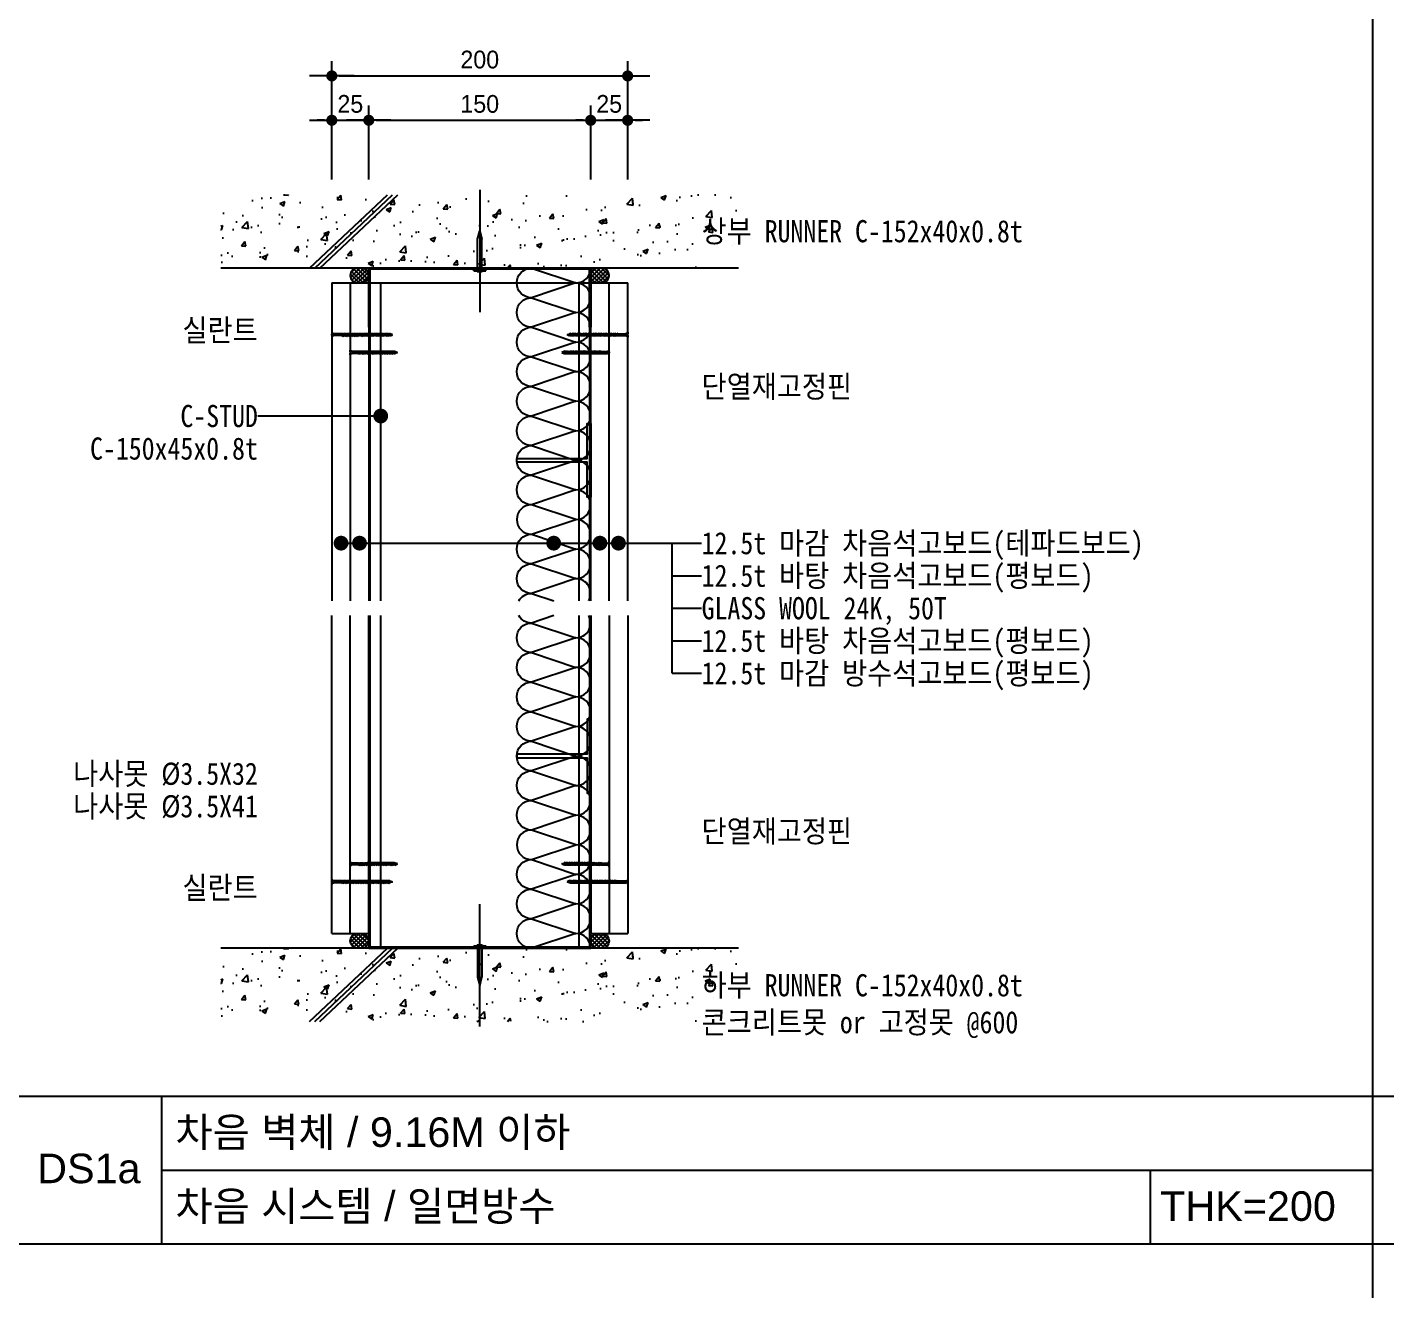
# Model space of a CAD drawing. Header units: millimetres. Extents: x 104 to 12536, y 73 to 2865.
# Drawn here: x 6150 to 7069, y 1455 to 2309 of the extents above; entities that cross this region are included whole.
import ezdxf
from ezdxf.enums import TextEntityAlignment as Align

# ---------------------------------------------------------------- set-up
doc = ezdxf.new("R2010")
doc.units = ezdxf.units.MM
doc.header["$LTSCALE"] = 5
doc.linetypes.add('CEN', pattern=[62, 60, -1, 0, -1])
for name, color, linetype in [('2', 7, 'Continuous'), ('CEN', 1, 'CEN'), ('CHAN', 3, 'Continuous'), ('CONC', 2, 'Continuous'), ('ele', 8, 'Continuous'), ('formline', 6, 'Continuous'), ('GB', 7, 'Continuous'), ('HAT', 8, 'Continuous'), ('HAT-CON', 8, 'Continuous'), ('INSUL', 8, 'Continuous'), ('ITXT', 5, 'Continuous'), ('PIN', 4, 'Continuous'), ('RXDIM', 7, 'Continuous'), ('SCREW2', 8, 'Continuous'), ('TEXT', 7, 'Continuous')]:
    doc.layers.add(name, color=color, linetype=linetype)
doc.styles.add('CGS', font='')
doc.styles.add('HANGUL', font='swissel.ttf', dxfattribs={"height": 39.575204})
doc.styles.add('RXHS', font='')
doc.styles.get('CGS').set_extended_font_data('Dotum')
doc.styles.get('RXHS').set_extended_font_data('DotumChe')
doc.dimstyles.new('NDIM', dxfattribs={"dimscale": 5, "dimtxt": 2.4, "dimasz": 1, "dimexe": 2, "dimexo": 2, "dimgap": 1, "dimtad": 1, "dimtoh": 1, "dimdec": 0, "dimzin": 0, "dimdsep": 46, "dimtxsty": 'CGS', "dimblk1": 'DOTK', "dimblk2": 'DOTK', "dimsah": 1, "dimcen": 3, "dimclrt": 3, "dimadec": 0, "dimazin": 0, "dimtfac": 1.25, "dimtdec": 0, "dimtix": 1, "dimtmove": 2, "dimatfit": 3, "dimldrblk": 'DOTK', "dimfxl": 1, "dimtolj": 1, "dimtzin": 0, "dimarcsym": 0})

# ---------------------------------------------------------------- blocks, each defined once
blk = doc.blocks.new('나사못32')
at = {"layer": 'SCREW2'}
for p, q in [((2.24, 30.17), (0.63, 29.74)), ((0.63, 29.74), (0.92, 30.12)), ((2.25, 29.32), (0.63, 28.89)), ((0.63, 28.89), (0.92, 29.27)), ((2.25, 28.47), (0.63, 28.04)), ((0.63, 28.04), (0.92, 28.43)), ((2.24, 27.62), (0.63, 27.19)), ((0.63, 27.19), (0.91, 27.58)), ((2.53, 28.01), (0.91, 27.58)), ((2.53, 30.55), (0.92, 30.12)), ((0.92, 29.81), (0.92, 29.28)), ((2.53, 29.7), (0.92, 29.27)), ((0.92, 28.97), (0.92, 28.43)), ((2.54, 28.86), (0.92, 28.43)), ((0.92, 28.12), (0.92, 27.58)), ((1.6, 32), (0.98, 30.39)), ((0.98, 30.39), (1.64, 30.91)), ((0.98, 30.39), (0.98, 30.14)), ((1.64, 30.91), (1.6, 32)), ((2.27, 30.45), (1.6, 32)), ((2.24, 30.17), (2.53, 30.55)), ((2.24, 30.17), (2.24, 29.63)), ((2.24, 29.32), (2.24, 28.78)), ((2.24, 28.47), (2.24, 27.93)), ((2.24, 27.62), (2.53, 28.01)), ((2.24, 27.62), (2.24, 27.08)), ((2.25, 29.32), (2.53, 29.7)), ((2.25, 28.47), (2.54, 28.86)), ((2.24, 26.78), (0.63, 26.35)), ((0.63, 26.35), (0.92, 26.73)), ((2.25, 25.93), (0.63, 25.5)), ((0.63, 25.5), (0.92, 25.88)), ((2.25, 25.08), (0.63, 24.65)), ((0.63, 24.65), (0.92, 25.04)), ((2.24, 24.23), (0.63, 23.8)), ((0.63, 23.8), (0.91, 24.19)), ((2.24, 23.39), (0.63, 22.96)), ((0.63, 22.96), (0.92, 23.34)), ((2.25, 22.54), (0.63, 22.11)), ((0.63, 22.11), (0.92, 22.5)), ((2.25, 21.69), (0.63, 21.26)), ((0.63, 21.26), (0.92, 21.65)), ((2.25, 20), (0.63, 19.57)), ((0.63, 19.57), (0.92, 19.95)), ((2.25, 19.15), (0.63, 18.72)), ((0.63, 18.72), (0.92, 19.11)), ((2.25, 20.85), (0.64, 20.42)), ((0.64, 20.42), (0.92, 20.8)), ((2.53, 24.62), (0.91, 24.19)), ((0.92, 27.27), (0.92, 26.73)), ((2.53, 27.16), (0.92, 26.73)), ((0.92, 26.43), (0.92, 25.89)), ((2.53, 26.31), (0.92, 25.88)), ((0.92, 25.58), (0.92, 25.04)), ((2.54, 25.47), (0.92, 25.04)), ((0.92, 24.73), (0.92, 24.19)), ((0.92, 23.88), (0.92, 23.34)), ((2.53, 23.77), (0.92, 23.34)), ((0.92, 23.04), (0.92, 22.5)), ((2.53, 22.92), (0.92, 22.5)), ((0.92, 22.19), (0.92, 21.65)), ((2.54, 22.08), (0.92, 21.65)), ((0.92, 21.34), (0.92, 20.8)), ((2.54, 21.23), (0.92, 20.8)), ((0.92, 20.49), (0.92, 19.95)), ((2.53, 20.38), (0.92, 19.95)), ((0.92, 19.65), (0.92, 19.11)), ((2.54, 19.54), (0.92, 19.11)), ((0.92, 18.8), (0.92, 18.26)), ((2.54, 18.69), (0.92, 18.26)), ((2.24, 26.78), (2.53, 27.16)), ((2.24, 26.78), (2.24, 26.24)), ((2.24, 25.93), (2.24, 25.39)), ((2.24, 25.08), (2.24, 24.54)), ((2.24, 24.23), (2.53, 24.62)), ((2.24, 24.23), (2.24, 23.69)), ((2.24, 23.39), (2.53, 23.77)), ((2.24, 23.39), (2.24, 22.85)), ((2.24, 22.54), (2.24, 22)), ((2.24, 21.69), (2.24, 21.15)), ((2.24, 20.84), (2.24, 20.3)), ((2.24, 20), (2.24, 19.46)), ((2.24, 19.15), (2.24, 18.61)), ((2.25, 25.93), (2.53, 26.31)), ((2.25, 25.08), (2.54, 25.47)), ((2.25, 22.54), (2.53, 22.92)), ((2.25, 21.69), (2.54, 22.08)), ((2.25, 20.85), (2.54, 21.23)), ((2.25, 20), (2.53, 20.38)), ((2.25, 19.15), (2.54, 19.54)), ((2.25, 18.3), (2.54, 18.69)), ((2.25, 17.46), (0.63, 17.03)), ((0.63, 17.03), (0.92, 17.41)), ((2.25, 15.9), (0.63, 15.47)), ((0.63, 15.47), (0.92, 15.86)), ((2.25, 13.36), (0.63, 12.93)), ((0.63, 12.93), (0.92, 13.32)), ((2.25, 18.3), (0.64, 17.87)), ((0.64, 17.87), (0.92, 18.26)), ((2.25, 16.73), (0.64, 16.3)), ((0.64, 16.3), (0.92, 16.68)), ((2.25, 15.06), (0.64, 14.63)), ((0.64, 14.63), (0.92, 15.01)), ((2.25, 14.21), (0.64, 13.78)), ((0.64, 13.78), (0.92, 14.16)), ((2.25, 12.51), (0.64, 12.08)), ((0.64, 12.08), (0.92, 12.47)), ((2.25, 11.67), (0.64, 11.24)), ((0.64, 11.24), (0.92, 11.62)), ((2.26, 10.82), (0.64, 10.39)), ((0.64, 10.39), (0.93, 10.78)), ((2.27, 9.98), (0.65, 9.55)), ((0.65, 9.55), (0.94, 9.93)), ((0.92, 17.95), (0.92, 17.41)), ((2.54, 17.84), (0.92, 17.41)), ((0.92, 17.45), (0.92, 16.92)), ((0.92, 17.22), (0.92, 16.68)), ((2.54, 17.11), (0.92, 16.68)), ((0.92, 16.37), (0.92, 15.86)), ((2.54, 16.29), (0.92, 15.86)), ((0.92, 15.55), (0.92, 15.01)), ((2.54, 15.44), (0.92, 15.01)), ((0.92, 14.7), (0.92, 14.16)), ((2.54, 14.59), (0.92, 14.16)), ((0.92, 13.86), (0.92, 13.32)), ((2.54, 13.75), (0.92, 13.32)), ((0.92, 13.01), (0.92, 12.47)), ((2.54, 12.9), (0.92, 12.47)), ((0.92, 12.16), (0.92, 11.62)), ((2.54, 12.05), (0.92, 11.62)), ((0.93, 11.32), (0.93, 10.78)), ((2.55, 11.21), (0.93, 10.78)), ((0.94, 10.47), (0.94, 9.93)), ((2.55, 10.36), (0.94, 9.93)), ((2.56, 9.51), (0.94, 9.09)), ((0.95, 9.63), (0.95, 9.09)), ((2.24, 18.3), (2.24, 17.76)), ((2.24, 17.45), (2.24, 17.03)), ((2.24, 16.72), (2.24, 16.54)), ((2.24, 16.71), (2.24, 15.86)), ((2.24, 15.9), (2.24, 15.36)), ((2.24, 14.21), (2.24, 13.67)), ((2.24, 13.36), (2.24, 12.82)), ((2.24, 12.51), (2.24, 11.97)), ((2.25, 17.46), (2.54, 17.84)), ((2.25, 16.73), (2.54, 17.11)), ((2.25, 15.9), (2.54, 16.29)), ((2.25, 15.06), (2.54, 15.44)), ((2.25, 15.06), (2.25, 14.52)), ((2.25, 14.21), (2.54, 14.59)), ((2.25, 13.36), (2.54, 13.75)), ((2.25, 12.51), (2.54, 12.9)), ((2.25, 11.67), (2.54, 12.05)), ((2.25, 11.67), (2.25, 11.13)), ((2.26, 10.82), (2.55, 11.21)), ((2.26, 10.82), (2.26, 10.28)), ((2.27, 9.98), (2.55, 10.36)), ((2.27, 9.98), (2.27, 9.44)), ((2.27, 9.13), (2.56, 9.51)), ((0, 0), (1.12, 0)), ((2.27, 9.13), (0.66, 8.7)), ((0.66, 8.7), (0.94, 9.09)), ((2.27, 8.28), (0.66, 7.85)), ((0.66, 7.85), (0.95, 8.24)), ((2.28, 7.44), (0.67, 7.01)), ((0.67, 7.01), (0.95, 7.39)), ((2.29, 6.59), (0.67, 6.16)), ((0.67, 6.16), (0.96, 6.55)), ((2.28, 5.74), (0.67, 5.31)), ((0.67, 5.31), (0.95, 5.7)), ((0.95, 8.78), (0.95, 8.24)), ((2.56, 8.67), (0.95, 8.24)), ((0.95, 7.93), (0.95, 7.39)), ((2.57, 7.82), (0.95, 7.39)), ((2.57, 6.13), (0.95, 5.7)), ((0.95, 5.39), (0.95, 1.19)), ((0.96, 7.09), (0.96, 6.55)), ((2.57, 6.98), (0.96, 6.55)), ((0.96, 6.24), (0.96, 5.7)), ((1.57, 0.48), (1.57, 0.65)), ((1.63, 0.68), (1.6, 0.68)), ((1.66, 0.48), (1.66, 0.65)), ((2.27, 9.13), (2.27, 8.59)), ((2.27, 8.28), (2.56, 8.67)), ((2.27, 8.28), (2.27, 7.74)), ((2.27, 5.74), (2.27, 1.19)), ((2.28, 7.44), (2.57, 7.82)), ((2.28, 7.44), (2.28, 6.9)), ((2.28, 6.59), (2.28, 6.05)), ((2.28, 5.74), (2.57, 6.13)), ((2.29, 6.59), (2.57, 6.98)), ((2.11, 0), (3.23, 0))]:
    blk.add_line(p, q, dxfattribs=at)
for centre, radius, start, end in [((-0.44, 1.33), 1.4, 288.341, 354.27016), ((1.1, 0.47), 0.473, 267.52648, 0.91384), ((1.61, -1.99), 2.05, 80.28655, 99.71345), ((1.6, 0.65), 0.033, 90, 180), ((1.63, 0.65), 0.033, 360, 90), ((2.13, 0.47), 0.473, 179.08616, 272.47352), ((3.67, 1.33), 1.4, 185.72984, 251.659)]:
    blk.add_arc(centre, radius, start, end, dxfattribs=at)
blk = doc.blocks.new('나사못41')
at = {"layer": 'SCREW2'}
for p, q in [((2.25, 39.17), (0.63, 38.74)), ((0.63, 38.74), (0.92, 39.12)), ((2.25, 38.32), (0.63, 37.89)), ((0.63, 37.89), (0.92, 38.27)), ((2.25, 37.47), (0.64, 37.04)), ((0.64, 37.04), (0.92, 37.43)), ((2.54, 39.55), (0.92, 39.12)), ((2.54, 38.7), (0.92, 38.27)), ((2.54, 37.86), (0.92, 37.43)), ((2.53, 37.01), (0.92, 36.58)), ((0.93, 38.81), (0.93, 38.28)), ((0.93, 37.97), (0.93, 37.43)), ((0.93, 37.12), (0.93, 36.58)), ((1.6, 41), (0.98, 39.39)), ((0.98, 39.39), (1.64, 39.91)), ((0.98, 39.39), (0.98, 39.14)), ((1.64, 39.91), (1.6, 41)), ((2.26, 39.48), (1.6, 41)), ((2.25, 39.17), (2.54, 39.55)), ((2.25, 39.17), (2.25, 38.63)), ((2.25, 38.32), (2.54, 38.7)), ((2.25, 38.32), (2.25, 37.78)), ((2.25, 37.47), (2.54, 37.86)), ((2.25, 37.47), (2.25, 36.93)), ((2.25, 36.62), (2.53, 37.01)), ((2.25, 36.62), (0.63, 36.19)), ((0.63, 36.19), (0.92, 36.58)), ((2.25, 35.78), (0.63, 35.35)), ((0.63, 35.35), (0.92, 35.73)), ((2.25, 34.93), (0.63, 34.5)), ((0.63, 34.5), (0.92, 34.88)), ((2.25, 33.23), (0.63, 32.8)), ((0.63, 32.8), (0.92, 33.19)), ((2.25, 32.39), (0.63, 31.96)), ((0.63, 31.96), (0.92, 32.34)), ((2.25, 31.54), (0.63, 31.11)), ((0.63, 31.11), (0.92, 31.5)), ((2.25, 29), (0.63, 28.57)), ((0.63, 28.57), (0.92, 28.95)), ((2.25, 34.08), (0.64, 33.65)), ((0.64, 33.65), (0.92, 34.04)), ((2.25, 30.69), (0.64, 30.26)), ((0.64, 30.26), (0.92, 30.65)), ((2.25, 29.85), (0.64, 29.42)), ((0.64, 29.42), (0.93, 29.8)), ((2.25, 28.15), (0.64, 27.72)), ((0.64, 27.72), (0.92, 28.11)), ((2.54, 36.16), (0.92, 35.73)), ((2.54, 35.31), (0.92, 34.88)), ((2.54, 34.47), (0.92, 34.04)), ((2.53, 33.62), (0.92, 33.19)), ((2.54, 32.77), (0.92, 32.34)), ((2.54, 31.92), (0.92, 31.5)), ((2.54, 31.08), (0.92, 30.65)), ((2.54, 29.38), (0.92, 28.95)), ((2.54, 28.54), (0.92, 28.11)), ((0.93, 36.27), (0.93, 35.73)), ((0.93, 35.43), (0.93, 34.89)), ((0.93, 34.58), (0.93, 34.04)), ((0.93, 33.73), (0.93, 33.19)), ((0.93, 32.88), (0.93, 32.34)), ((0.93, 32.04), (0.93, 31.5)), ((0.93, 31.19), (0.93, 30.65)), ((0.93, 30.34), (0.93, 29.8)), ((2.54, 30.23), (0.93, 29.8)), ((0.93, 29.49), (0.93, 28.95)), ((0.93, 28.65), (0.93, 28.11)), ((0.93, 27.8), (0.93, 27.26)), ((2.54, 27.69), (0.93, 27.26)), ((2.25, 36.62), (2.25, 36.08)), ((2.25, 35.78), (2.54, 36.16)), ((2.25, 35.78), (2.25, 35.24)), ((2.25, 34.93), (2.54, 35.31)), ((2.25, 34.93), (2.25, 34.39)), ((2.25, 34.08), (2.54, 34.47)), ((2.25, 34.08), (2.25, 33.54)), ((2.25, 33.23), (2.53, 33.62)), ((2.25, 33.23), (2.25, 32.69)), ((2.25, 32.39), (2.54, 32.77)), ((2.25, 32.39), (2.25, 31.85)), ((2.25, 31.54), (2.54, 31.92)), ((2.25, 31.54), (2.25, 31)), ((2.25, 30.69), (2.54, 31.08)), ((2.25, 30.69), (2.25, 30.15)), ((2.25, 29.85), (2.54, 30.23)), ((2.25, 29.84), (2.25, 29.3)), ((2.25, 29), (2.54, 29.38)), ((2.25, 29), (2.25, 28.46)), ((2.25, 28.15), (2.54, 28.54)), ((2.25, 28.15), (2.25, 27.61)), ((2.25, 27.3), (2.54, 27.69)), ((2.25, 24.76), (0.63, 24.33)), ((0.63, 24.33), (0.92, 24.72)), ((2.25, 27.3), (0.64, 26.87)), ((0.64, 26.87), (0.93, 27.26)), ((2.25, 26.46), (0.64, 26.03)), ((0.64, 26.03), (0.92, 26.41)), ((2.25, 25.61), (0.64, 25.18)), ((0.64, 25.18), (0.93, 25.56)), ((2.25, 23.91), (0.64, 23.48)), ((0.64, 23.48), (0.92, 23.87)), ((2.25, 23.07), (0.64, 22.64)), ((0.64, 22.64), (0.93, 23.02)), ((2.26, 22.22), (0.64, 21.79)), ((0.64, 21.79), (0.93, 22.18)), ((2.25, 21.37), (0.64, 20.94)), ((0.64, 20.94), (0.93, 21.33)), ((2.26, 20.53), (0.64, 20.1)), ((0.64, 20.1), (0.93, 20.48)), ((2.25, 19.68), (0.64, 19.25)), ((0.64, 19.25), (0.92, 19.63)), ((2.25, 18.83), (0.64, 18.4)), ((0.64, 18.4), (0.93, 18.79)), ((2.54, 26.84), (0.92, 26.41)), ((2.54, 25.15), (0.92, 24.72)), ((2.54, 24.3), (0.92, 23.87)), ((2.54, 20.06), (0.92, 19.63)), ((0.93, 26.95), (0.93, 26.41)), ((0.93, 26.1), (0.93, 25.56)), ((2.54, 25.99), (0.93, 25.56)), ((0.93, 25.26), (0.93, 24.72)), ((0.93, 24.41), (0.93, 23.87)), ((0.93, 23.56), (0.93, 23.02)), ((2.54, 23.45), (0.93, 23.02)), ((0.93, 22.71), (0.93, 22.18)), ((2.54, 22.6), (0.93, 22.18)), ((0.93, 21.87), (0.93, 21.33)), ((2.54, 21.76), (0.93, 21.33)), ((0.93, 21.02), (0.93, 20.48)), ((2.54, 20.91), (0.93, 20.48)), ((0.93, 20.17), (0.93, 19.63)), ((0.93, 19.32), (0.93, 18.79)), ((2.54, 19.21), (0.93, 18.79)), ((0.93, 18.48), (0.93, 17.94)), ((0.93, 18.48), (0.93, 17.94)), ((2.25, 27.3), (2.25, 26.76)), ((2.25, 26.46), (2.54, 26.84)), ((2.25, 26.45), (2.25, 25.92)), ((2.25, 25.61), (2.54, 25.99)), ((2.25, 25.61), (2.25, 25.07)), ((2.25, 24.76), (2.54, 25.15)), ((2.25, 24.76), (2.25, 24.22)), ((2.25, 23.91), (2.54, 24.3)), ((2.25, 23.91), (2.25, 23.37)), ((2.25, 23.07), (2.54, 23.45)), ((2.25, 23.06), (2.25, 20.53)), ((2.25, 21.37), (2.54, 21.76)), ((2.25, 21.37), (2.25, 20.83)), ((2.25, 20.52), (2.25, 19.98)), ((2.25, 19.68), (2.54, 20.06)), ((2.25, 19.68), (2.25, 19.14)), ((2.25, 18.83), (2.54, 19.21)), ((2.25, 18.83), (2.25, 18.29)), ((2.26, 22.22), (2.54, 22.6)), ((2.26, 20.53), (2.54, 20.91)), ((2.26, 17.98), (0.64, 17.55)), ((0.64, 17.55), (0.93, 17.94)), ((2.26, 17.14), (0.64, 16.71)), ((0.64, 16.71), (0.93, 17.09)), ((2.26, 15.44), (0.64, 15.01)), ((0.64, 15.01), (0.93, 15.4)), ((2.26, 14.59), (0.64, 14.16)), ((0.64, 14.16), (0.93, 14.55)), ((2.26, 16.29), (0.65, 15.86)), ((0.65, 15.86), (0.93, 16.24)), ((2.26, 13.75), (0.65, 13.32)), ((0.65, 13.32), (0.93, 13.7)), ((2.26, 12.9), (0.65, 12.47)), ((0.65, 12.47), (0.93, 12.86)), ((2.26, 12.05), (0.65, 11.62)), ((0.65, 11.62), (0.93, 12.01)), ((2.26, 11.21), (0.65, 10.78)), ((0.65, 10.78), (0.93, 11.16)), ((2.26, 10.38), (0.65, 9.95)), ((0.65, 9.95), (0.93, 10.33)), ((2.26, 9.55), (0.65, 9.12)), ((0.65, 9.12), (0.93, 9.5)), ((2.54, 18.37), (0.93, 17.94)), ((0.93, 17.63), (0.93, 17.09)), ((2.55, 17.52), (0.93, 17.09)), ((0.93, 16.78), (0.93, 16.24)), ((2.55, 16.67), (0.93, 16.24)), ((0.93, 15.94), (0.93, 15.4)), ((2.54, 15.83), (0.93, 15.4)), ((0.93, 15.09), (0.93, 14.55)), ((2.55, 14.98), (0.93, 14.55)), ((0.93, 14.24), (0.93, 13.7)), ((2.55, 14.13), (0.93, 13.7)), ((0.93, 13.39), (0.93, 12.86)), ((2.55, 13.29), (0.93, 12.86)), ((0.93, 12.55), (0.93, 12.01)), ((2.55, 12.44), (0.93, 12.01)), ((0.93, 11.7), (0.93, 10.33)), ((2.55, 11.59), (0.93, 11.16)), ((2.55, 10.76), (0.93, 10.33)), ((0.93, 10.02), (0.93, 9.5)), ((2.55, 9.93), (0.93, 9.5)), ((0.93, 9.19), (0.93, 8.67)), ((2.25, 17.98), (2.25, 17.44)), ((2.25, 17.13), (2.25, 16.59)), ((2.25, 16.29), (2.25, 15.75)), ((2.25, 15.44), (2.25, 14.9)), ((2.25, 14.59), (2.25, 14.05)), ((2.25, 13.75), (2.25, 13.21)), ((2.25, 12.05), (2.25, 11.51)), ((2.25, 11.2), (2.25, 10.68)), ((2.25, 10.37), (2.25, 9.85)), ((2.25, 9.54), (2.25, 9.02)), ((2.26, 17.98), (2.54, 18.37)), ((2.26, 17.14), (2.55, 17.52)), ((2.26, 16.29), (2.55, 16.67)), ((2.26, 15.44), (2.54, 15.83)), ((2.26, 14.59), (2.55, 14.98)), ((2.26, 13.75), (2.55, 14.13)), ((2.26, 12.9), (2.55, 13.29)), ((2.26, 12.9), (2.26, 12.36)), ((2.26, 12.05), (2.55, 12.44)), ((2.26, 11.21), (2.55, 11.59)), ((2.26, 10.38), (2.55, 10.76)), ((2.26, 9.55), (2.55, 9.93)), ((2.26, 8.72), (0.65, 8.29)), ((0.65, 8.29), (0.93, 8.67)), ((2.26, 7.89), (0.65, 7.46)), ((0.65, 7.46), (0.93, 7.84)), ((2.26, 7.06), (0.65, 6.63)), ((0.65, 6.63), (0.93, 7.01)), ((2.55, 9.1), (0.93, 8.67)), ((0.93, 8.36), (0.93, 7.84)), ((2.55, 8.27), (0.93, 7.84)), ((0.93, 7.53), (0.93, 7.01)), ((2.55, 7.44), (0.93, 7.01)), ((0.93, 6.7), (0.93, 1.19)), ((1.54, 0.48), (1.54, 0.65)), ((1.6, 0.68), (1.57, 0.68)), ((1.63, 0.48), (1.63, 0.65)), ((2.08, 0), (3.2, 0)), ((2.25, 8.71), (2.25, 8.19)), ((2.25, 7.88), (2.25, 7.36)), ((2.25, 7.05), (2.25, 1.19)), ((2.26, 8.72), (2.55, 9.1)), ((2.26, 7.89), (2.55, 8.27)), ((2.26, 7.06), (2.55, 7.44)), ((-0.03, 0), (1.09, 0))]:
    blk.add_line(p, q, dxfattribs=at)
for centre, radius, start, end in [((-0.49, 1.35), 1.43, 288.66128, 353.44689), ((1.07, 0.47), 0.473, 267.52648, 0.91384), ((1.59, -1.99), 2.05, 80.28655, 99.71345), ((1.57, 0.65), 0.033, 90, 180), ((1.6, 0.65), 0.033, 0, 90), ((2.1, 0.47), 0.473, 179.08616, 272.47352), ((3.64, 1.33), 1.4, 185.72984, 251.659)]:
    blk.add_arc(centre, radius, start, end, dxfattribs=at)
blk = doc.blocks.new('고정못')
at = {"layer": 'CEN'}
blk.add_line((4.11, 55.13), (4.11, -27.57), dxfattribs=at)
at = {"layer": 'SCREW2'}
for p, q in [((2.66, 21.76), (4.11, 27.57)), ((4.11, 27.57), (5.56, 21.76)), ((2.66, 2.42), (2.66, 21.76)), ((5.56, 2.42), (5.56, 21.76)), ((0, 1.45), (8.22, 1.45)), ((0, 0.48), (0, 1.45)), ((0, 0.48), (8.22, 0.48)), ((2.42, 0), (2.42, 0.48)), ((2.42, 0), (5.8, 0)), ((5.8, 0), (5.8, 0.48)), ((8.22, 0.48), (8.22, 1.45))]:
    blk.add_line(p, q, dxfattribs=at)
blk.add_lwpolyline([(4.11, 27.57), (4.63, 22.28, 0.255479), (5.56, 21.76, 0.15073)], format="xyb", dxfattribs=at)
at = {"layer": 'SCREW2', "extrusion": (0, 0, -1)}
for centre, major_axis, ratio, start_param, end_param in [((0.06, 2.43), (2.6, 0.01), 0.375814, 0.025149, 1.595945), ((0.99, 2.42), (2.42, 0.09), 0.428989, 0.090861, 1.274963)]:
    blk.add_ellipse(centre, major_axis=major_axis, ratio=ratio, start_param=start_param, end_param=end_param, dxfattribs=at)
at = {"layer": 'SCREW2'}
for centre, major_axis, ratio, start_param, end_param in [((7.23, 2.42), (-2.42, 0.09), 0.428989, 0.090861, 1.274963), ((8.16, 2.43), (-2.6, 0.01), 0.375814, 0.025149, 1.595945)]:
    blk.add_ellipse(centre, major_axis=major_axis, ratio=ratio, start_param=start_param, end_param=end_param, dxfattribs=at)
blk = doc.blocks.new('DOTK')
blk.add_line((-3, 0), (3, 0))
at = {"const_width": 0.75}
blk.add_lwpolyline([(-0.375, 0, 1), (0.375, 0, 1)], format="xyb", close=True, dxfattribs=at)
blk = doc.blocks.new('*D67')
at = {"layer": 'RXDIM', "color": 0, "lineweight": -2, "transparency": 16777216}
for p, q in [((6356.37, 2205.76), (6356.37, 2285.76)), ((6556.37, 2205.76), (6556.37, 2285.76)), ((6361.37, 2275.76), (6551.37, 2275.76))]:
    blk.add_line(p, q, dxfattribs=at)
at = {"layer": 'RXDIM', "color": 0, "lineweight": -2, "transparency": 16777216, "xscale": 5, "yscale": 5, "zscale": 5, "rotation": 180}
blk.add_blockref('DOTK', (6356.37, 2275.76), dxfattribs=at)
at = {"layer": 'RXDIM', "color": 0, "lineweight": -2, "transparency": 16777216, "xscale": 5, "yscale": 5, "zscale": 5}
blk.add_blockref('DOTK', (6556.37, 2275.76), dxfattribs=at)
at = {"layer": 'RXDIM', "color": 3, "transparency": 16777216, "insert": (6456.37, 2286.77), "char_height": 12, "attachment_point": 5, "style": 'CGS'}
blk.add_mtext('\\A1;200', dxfattribs=at)
blk = doc.blocks.new('*D68')
at = {"layer": 'RXDIM', "color": 0, "lineweight": -2, "transparency": 16777216}
for p, q in [((6356.37, 2205.76), (6356.37, 2255.76)), ((6381.37, 2205.76), (6381.37, 2255.76)), ((6351.37, 2245.76), (6346.37, 2245.76)), ((6356.37, 2245.76), (6381.37, 2245.76)), ((6386.37, 2245.76), (6391.37, 2245.76))]:
    blk.add_line(p, q, dxfattribs=at)
at = {"layer": 'RXDIM', "color": 0, "lineweight": -2, "transparency": 16777216, "xscale": 5, "yscale": 5, "zscale": 5}
blk.add_blockref('DOTK', (6356.37, 2245.76), dxfattribs=at)
at = {"layer": 'RXDIM', "color": 0, "lineweight": -2, "transparency": 16777216, "xscale": 5, "yscale": 5, "zscale": 5, "rotation": 180}
blk.add_blockref('DOTK', (6381.37, 2245.76), dxfattribs=at)
at = {"layer": 'RXDIM', "color": 3, "transparency": 16777216, "insert": (6368.87, 2256.77), "char_height": 12, "attachment_point": 5, "style": 'CGS'}
blk.add_mtext('\\A1;25', dxfattribs=at)
blk = doc.blocks.new('*D69')
at = {"layer": 'RXDIM', "color": 0, "lineweight": -2, "transparency": 16777216}
for p, q in [((6381.37, 2205.76), (6381.37, 2255.76)), ((6531.37, 2205.76), (6531.37, 2255.76)), ((6386.37, 2245.76), (6526.37, 2245.76))]:
    blk.add_line(p, q, dxfattribs=at)
at = {"layer": 'RXDIM', "color": 0, "lineweight": -2, "transparency": 16777216, "xscale": 5, "yscale": 5, "zscale": 5, "rotation": 180}
blk.add_blockref('DOTK', (6381.37, 2245.76), dxfattribs=at)
at = {"layer": 'RXDIM', "color": 0, "lineweight": -2, "transparency": 16777216, "xscale": 5, "yscale": 5, "zscale": 5}
blk.add_blockref('DOTK', (6531.37, 2245.76), dxfattribs=at)
at = {"layer": 'RXDIM', "color": 3, "transparency": 16777216, "insert": (6456.37, 2256.77), "char_height": 12, "attachment_point": 5, "style": 'CGS'}
blk.add_mtext('\\A1;150', dxfattribs=at)
blk = doc.blocks.new('*D70')
at = {"layer": 'RXDIM', "color": 0, "lineweight": -2, "transparency": 16777216}
for p, q in [((6531.37, 2205.76), (6531.37, 2255.76)), ((6556.37, 2205.76), (6556.37, 2255.76)), ((6526.37, 2245.76), (6521.37, 2245.76)), ((6531.37, 2245.76), (6556.37, 2245.76)), ((6561.37, 2245.76), (6566.37, 2245.76))]:
    blk.add_line(p, q, dxfattribs=at)
at = {"layer": 'RXDIM', "color": 0, "lineweight": -2, "transparency": 16777216, "xscale": 5, "yscale": 5, "zscale": 5}
blk.add_blockref('DOTK', (6531.37, 2245.76), dxfattribs=at)
at = {"layer": 'RXDIM', "color": 0, "lineweight": -2, "transparency": 16777216, "xscale": 5, "yscale": 5, "zscale": 5, "rotation": 180}
blk.add_blockref('DOTK', (6556.37, 2245.76), dxfattribs=at)
at = {"layer": 'RXDIM', "color": 3, "transparency": 16777216, "insert": (6543.87, 2256.77), "char_height": 12, "attachment_point": 5, "style": 'CGS'}
blk.add_mtext('\\A1;25', dxfattribs=at)

msp = doc.modelspace()

# ---------------------------------------------------------------- hatches: boundary and pattern name
at = {"layer": 'HAT'}
h = msp.add_hatch(dxfattribs=at)
h.set_pattern_fill('_USER', color=256, scale=2, angle=45, style=0, double=1, pattern_type=0)
h.set_pattern_definition([(45, (2406.0068, -5950.238), (-1.41421356, 1.41421356), []), (135, (2406.0068, -5950.238), (-1.41421356, -1.41421356), [])])
edge = h.paths.add_edge_path()
edge.add_arc((6373.87, 2140.76), 5, 90, 270)
edge.add_line((6373.87, 2135.76), (6376.37, 2135.76))
edge.add_arc((6376.37, 2140.76), 5, 270, 450)
edge.add_line((6376.37, 2145.76), (6373.87, 2145.76))
h = msp.add_hatch(dxfattribs=at)
h.set_pattern_fill('_USER', color=256, scale=2, angle=45, style=0, double=1, pattern_type=0)
h.set_pattern_definition([(45, (2568.5068, -5950.238), (-1.41421356, 1.41421356), []), (135, (2568.5068, -5950.238), (-1.41421356, -1.41421356), [])])
edge = h.paths.add_edge_path()
edge.add_arc((6536.37, 2140.76), 5, 90, 270)
edge.add_line((6536.37, 2135.76), (6538.87, 2135.76))
edge.add_arc((6538.87, 2140.76), 5, 270, 450)
edge.add_line((6538.87, 2145.76), (6536.37, 2145.76))
h = msp.add_hatch(dxfattribs=at)
h.set_pattern_fill('_USER', color=256, scale=2, angle=45, style=0, double=1, pattern_type=0)
h.set_pattern_definition([(315, (2406.0068, 9781.7572), (-1.41421356, -1.41421356), []), (225, (2406.0068, 9781.7572), (-1.41421356, 1.41421356), [])])
edge = h.paths.add_edge_path()
edge.add_arc((6373.87, 1690.76), 5, 90, 270, ccw=False)
edge.add_line((6373.87, 1695.76), (6376.37, 1695.76))
edge.add_arc((6376.37, 1690.76), 5, -90, 90, ccw=False)
edge.add_line((6376.37, 1685.76), (6373.87, 1685.76))
h = msp.add_hatch(dxfattribs=at)
h.set_pattern_fill('_USER', color=256, scale=2, angle=45, style=0, double=1, pattern_type=0)
h.set_pattern_definition([(315, (2568.5068, 9781.7572), (-1.41421356, -1.41421356), []), (225, (2568.5068, 9781.7572), (-1.41421356, 1.41421356), [])])
edge = h.paths.add_edge_path()
edge.add_arc((6536.37, 1690.76), 5, 90, 270, ccw=False)
edge.add_line((6536.37, 1695.76), (6538.87, 1695.76))
edge.add_arc((6538.87, 1690.76), 5, -90, 90, ccw=False)
edge.add_line((6538.87, 1685.76), (6536.37, 1685.76))
at = {"layer": 'HAT-CON'}
h = msp.add_hatch(dxfattribs=at)
h.set_pattern_fill('AR-CONC', color=256, scale=5, style=0)
h.set_pattern_definition([(50, (6640.895, 95.423), (35.863, -3.1376), [3.75, -41.25]), (355, (6640.895, 95.423), (-6.93757, 37.6096), [3, -33]), (100.4514, (6643.884, 95.16), (28.92547, 34.472), [3.187, -35.0571]), (46.1842, (6640.895, 105.423), (53.36205, -8.27595), [5.625, -61.875]), (96.6356, (6645.34, 104.733), (46.7331, 48.7059), [4.7805, -52.5856]), (351.1842, (6640.895, 105.423), (46.7331, 48.706), [4.5, -49.5]), (21, (6645.895, 102.923), (29.84535, -20.13094), [3.75, -41.25]), (326, (6645.895, 102.923), (12.16577, 36.2575), [3, -33]), (71.4514, (6648.382, 101.245), (42.01113, 16.1265), [3.187, -35.0571]), (37.5, (6640.895, 95.423), (0.60799, 16.64469), [0, -32.6, 0, -33.5, 0, -33.125]), (7.5, (6640.895, 95.423), (13.15348, 19.72059), [0, -19.1, 0, -31.85, 0, -12.625]), (327.5, (6629.745, 95.423), (26.69112, -1.12774), [0, -12.5, 0, -39, 0, -51.75]), (317.5, (6624.745, 95.423), (29.1593, 5.00525), [0, -16.25, 0, -25.9, 0, -36.75])])
h.paths.add_polyline_path([(6631.38, 2145.76), (6631.38, 2195.37), (6281.38, 2195.37), (6281.38, 2145.76)])
h = msp.add_hatch(dxfattribs=at)
h.set_pattern_fill('AR-CONC', color=256, scale=5, style=0)
h.set_pattern_definition([(50, (6640.895, -414.192), (35.863, -3.1376), [3.75, -41.25]), (355, (6640.895, -414.19), (-6.93757, 37.6096), [3, -33]), (100.4514, (6643.884, -414.453), (28.92547, 34.472), [3.187, -35.0571]), (46.1842, (6640.895, -404.19), (53.36205, -8.27595), [5.625, -61.875]), (96.6356, (6645.34, -404.88), (46.7331, 48.7059), [4.7805, -52.5856]), (351.1842, (6640.895, -404.19), (46.7331, 48.706), [4.5, -49.5]), (21, (6645.895, -406.692), (29.84535, -20.13094), [3.75, -41.25]), (326, (6645.895, -406.69), (12.16577, 36.2575), [3, -33]), (71.4514, (6648.382, -408.37), (42.01113, 16.1265), [3.187, -35.0571]), (37.5, (6640.895, -414.192), (0.60799, 16.64469), [0, -32.6, 0, -33.5, 0, -33.125]), (7.5, (6640.895, -414.192), (13.15348, 19.72059), [0, -19.1, 0, -31.85, 0, -12.625]), (327.5, (6629.745, -414.192), (26.69112, -1.12774), [0, -12.5, 0, -39, 0, -51.75]), (317.5, (6624.745, -414.192), (29.1593, 5.00525), [0, -16.25, 0, -25.9, 0, -36.75])])
h.paths.add_polyline_path([(6631.38, 1636.15), (6631.38, 1685.76), (6281.38, 1685.76), (6281.38, 1636.15)])

# ---------------------------------------------------------------- linework, layer by layer
at = {"layer": 'CHAN', "color": 3}
for points in [[(6531.37, 2145.76), (6531.37, 2105.76), (6530.57, 2105.76), (6530.57, 2144.96), (6382.17, 2144.96), (6382.17, 2105.76), (6381.37, 2105.76), (6381.37, 2145.76)], [(6382.17, 1686.56), (6382.17, 1725.76), (6381.37, 1725.76), (6381.37, 1685.76), (6531.37, 1685.76), (6531.37, 1725.76), (6530.57, 1725.76), (6530.57, 1686.56)]]:
    msp.add_lwpolyline(points, close=True, dxfattribs=at)
at = {"layer": 'CONC'}
for p, q in [((6631.38, 2145.76), (6281.38, 2145.76)), ((6631.38, 1685.76), (6281.38, 1685.76))]:
    msp.add_line(p, q, dxfattribs=at)
at = {"layer": 'ele', "color": 8}
for p, q in [((6381.37, 2135.76), (6531.37, 2135.76)), ((6382.17, 2135.76), (6382.17, 1920.76)), ((6389.37, 2135.76), (6389.37, 1920.76)), ((6523.37, 2135.76), (6523.37, 1920.76)), ((6530.57, 2135.76), (6530.57, 1920.76)), ((6382.17, 1910.76), (6382.17, 1686.56)), ((6389.37, 1910.76), (6389.37, 1686.56)), ((6523.37, 1910.76), (6523.37, 1686.56)), ((6530.57, 1910.76), (6530.57, 1686.56))]:
    msp.add_line(p, q, dxfattribs=at)
at = {"layer": 'formline'}
for p, q in [((7059.81, 2865.5), (7059.81, 104.5)), ((4304.5, 1585.76), (7978.25, 1585.76)), ((6241.38, 1485.76), (6241.38, 1585.76)), ((6241.38, 1535.76), (7059.81, 1535.76)), ((6909.81, 1485.76), (6909.81, 1535.76)), ((4304.5, 1485.76), (7978.25, 1485.76))]:
    msp.add_line(p, q, dxfattribs=at)
at = {"layer": 'GB', "color": 7}
for p, q in [((6356.37, 2135.76), (6356.37, 1920.76)), ((6368.87, 2135.76), (6368.87, 1920.76)), ((6381.37, 2135.76), (6381.37, 1920.76)), ((6531.37, 1920.76), (6531.37, 2135.76)), ((6543.87, 1920.76), (6543.87, 2135.76)), ((6556.37, 1920.76), (6556.37, 2135.76)), ((6356.37, 1695.76), (6356.37, 1910.76)), ((6368.87, 1695.76), (6368.87, 1910.76)), ((6381.37, 1695.76), (6381.37, 1910.76)), ((6531.37, 1910.76), (6531.37, 1695.76)), ((6543.87, 1910.76), (6543.87, 1695.76)), ((6556.37, 1910.76), (6556.37, 1695.76))]:
    msp.add_line(p, q, dxfattribs=at)
at = {"layer": 'GB'}
for p, q in [((6356.37, 2135.76), (6381.37, 2135.76)), ((6531.37, 2135.76), (6556.37, 2135.76)), ((6356.37, 1695.76), (6381.37, 1695.76)), ((6531.37, 1695.76), (6556.37, 1695.76))]:
    msp.add_line(p, q, dxfattribs=at)
at = {"layer": 'HAT'}
for points in [[(6373.87, 2145.76, 1), (6373.87, 2135.76), (6376.37, 2135.76, 1), (6376.37, 2145.76), (6373.87, 2145.76)], [(6536.37, 2145.76, 1), (6536.37, 2135.76), (6538.87, 2135.76, 1), (6538.87, 2145.76), (6536.37, 2145.76)], [(6373.87, 1685.76, -1), (6373.87, 1695.76), (6376.37, 1695.76, -1), (6376.37, 1685.76), (6373.87, 1685.76)], [(6536.37, 1685.76, -1), (6536.37, 1695.76), (6538.87, 1695.76, -1), (6538.87, 1685.76), (6536.37, 1685.76)]]:
    msp.add_lwpolyline(points, format="xyb", dxfattribs=at)
at = {"layer": 'HAT-CON'}
for p, q in [((6341.38, 2145.76), (6393.97, 2195.37)), ((6344.88, 2145.76), (6397.47, 2195.37)), ((6348.38, 2145.76), (6400.97, 2195.37)), ((6341.38, 1636.15), (6393.97, 1685.76)), ((6344.88, 1636.15), (6397.47, 1685.76)), ((6348.38, 1636.15), (6400.97, 1685.76))]:
    msp.add_line(p, q, dxfattribs=at)
at = {"layer": 'INSUL'}
for points in [[(6530.04, 1920.76, 0.57735), (6521.37, 1935.76), (6491.37, 1925.76, -1), (6491.37, 1945.76), (6521.37, 1935.76, 1), (6521.37, 1955.76), (6491.37, 1945.76, -1), (6491.37, 1965.76), (6521.37, 1975.76), (6491.37, 1985.76, 1), (6491.37, 1965.76), (6521.37, 1955.76, 1), (6521.37, 1975.76, 0.414214), (6531.37, 1985.76, 0.414214), (6521.37, 1995.76), (6491.37, 1985.76, -1), (6491.37, 2005.76), (6521.37, 1995.76, 1), (6521.37, 2015.76), (6491.37, 2005.76, -1), (6491.37, 2025.76), (6521.37, 2015.76, 1), (6521.37, 2035.76), (6491.37, 2025.76, -1), (6491.37, 2045.76), (6521.37, 2035.76, 1), (6521.37, 2055.76), (6491.37, 2045.76, -1), (6491.37, 2065.76), (6521.37, 2055.76, 1), (6521.37, 2075.76), (6491.37, 2065.76, -1), (6491.37, 2085.76), (6521.37, 2075.76, 1), (6521.37, 2095.76), (6491.37, 2085.76, -1), (6491.37, 2105.76), (6521.37, 2095.76, 1), (6521.37, 2115.76), (6491.37, 2105.76, -1), (6491.37, 2125.76), (6521.37, 2115.76, 1), (6521.37, 2135.76), (6491.37, 2125.76, -1), (6491.37, 2145.76), (6521.37, 2135.76, 0.414214), (6531.37, 2145.76)], [(6482.71, 1920.76, -0.267949), (6491.37, 1925.76), (6506.37, 1920.76)], [(6531.37, 1685.76, 0.414214), (6521.37, 1695.76), (6491.37, 1685.76, -1), (6491.37, 1705.76), (6521.37, 1695.76, 1), (6521.37, 1715.76), (6491.37, 1705.76, -1), (6491.37, 1725.76), (6521.37, 1715.76, 1), (6521.37, 1735.76), (6491.37, 1725.76, -1), (6491.37, 1745.76), (6521.37, 1755.76), (6491.37, 1765.76, 1), (6491.37, 1745.76), (6521.37, 1735.76, 1), (6521.37, 1755.76, 0.414214), (6531.37, 1765.76, 0.414214), (6521.37, 1775.76), (6491.37, 1765.76, -1), (6491.37, 1785.76), (6521.37, 1775.76, 1), (6521.37, 1795.76), (6491.37, 1785.76, -1), (6491.37, 1805.76), (6521.37, 1795.76, 1), (6521.37, 1815.76), (6491.37, 1805.76, -1), (6491.37, 1825.76), (6521.37, 1815.76, 1), (6521.37, 1835.76), (6491.37, 1825.76, -1), (6491.37, 1845.76), (6521.37, 1835.76, 1), (6521.37, 1855.76), (6491.37, 1845.76, -1), (6491.37, 1865.76), (6521.37, 1855.76, 1), (6521.37, 1875.76), (6491.37, 1865.76, -1), (6491.37, 1885.76), (6521.37, 1875.76, 1), (6521.37, 1895.76), (6491.37, 1885.76, -1), (6491.37, 1905.76), (6521.37, 1895.76, 0.57735), (6530.04, 1910.76, 0.414214)], [(6506.37, 1910.76), (6491.37, 1905.76, -0.267949), (6482.71, 1910.76)]]:
    msp.add_lwpolyline(points, format="xyb", dxfattribs=at)
at = {"layer": 'ITXT'}
for p, q in [((6586.37, 1871.76), (6586.37, 1959.76)), ((6586.37, 1937.76), (6606.37, 1937.76)), ((6586.37, 1915.76), (6606.37, 1915.76)), ((6586.37, 1893.76), (6606.37, 1893.76)), ((6586.37, 1871.76), (6606.37, 1871.76))]:
    msp.add_line(p, q, dxfattribs=at)
for points in [[(6506.37, 2145.76, 0, 8.33, 0), (6524.05, 2163.44, 0, 0, 0), (6531.37, 2170.76, 0, 0, 0), (6606.37, 2170.76, 0, 0, 0)], [(6370.12, 2138.26, 0, 8.33, 0), (6353.78, 2119.34, 0, 0, 0), (6340.93, 2104.21, 0, 0, 0), (6306.26, 2104.21, 0, 0, 0)], [(6531.37, 2015.76, 0, 8.33, 0), (6544.24, 2037.2, 0, 0, 0), (6561.37, 2065.76, 0, 0, 0), (6606.37, 2065.76, 0, 0, 0)], [(6531.37, 1815.76, 0, 8.33, 0), (6544.24, 1794.32, 0, 0, 0), (6561.37, 1765.76, 0, 0, 0), (6606.37, 1765.76, 0, 0, 0)], [(6368.87, 1743.82, 0, 8.33, 0), (6356.01, 1765.25, 0, 0, 0), (6332.87, 1803.82, 0, 0, 0), (6306.37, 1803.82, 0, 0, 0)], [(6356.37, 1731.82, 0, 8.33, 0), (6343.51, 1753.25, 0, 0, 0), (6326.37, 1781.82, 0, 0, 0), (6306.26, 1781.82, 0, 0, 0)], [(6370.12, 1693.26, 0, 8.33, 0), (6353.78, 1712.18, 0, 0, 0), (6340.93, 1727.31, 0, 0, 0), (6306.26, 1727.31, 0, 0, 0)], [(6506.37, 1685.76, 0, 8.33, 0), (6524.05, 1668.08, 0, 0, 0), (6531.37, 1660.76, 0, 0, 0), (6606.37, 1660.76, 0, 0, 0)], [(6457.83, 1674.23, 0, 8.33, 0), (6475.5, 1656.55, 0, 0, 0), (6496.29, 1635.76, 0, 0, 0), (6606.37, 1635.76, 0, 0, 0)]]:
    msp.add_lwpolyline(points, format="xyseb", dxfattribs=at)
at = {"layer": 'ITXT', "const_width": 5}
for points in [[(6391.92, 2045.76, -1), (6386.92, 2045.76, -1)], [(6365.12, 1959.76, -1), (6360.12, 1959.76, -1)], [(6377.62, 1959.76, -1), (6372.62, 1959.76, -1)], [(6508.87, 1959.76, -1), (6503.87, 1959.76, -1)], [(6540.12, 1959.76, -1), (6535.12, 1959.76, -1)], [(6552.62, 1959.76, -1), (6547.62, 1959.76, -1)]]:
    msp.add_lwpolyline(points, format="xyb", close=True, dxfattribs=at)
at = {"layer": 'ITXT'}
for points in [[(6389.42, 2045.76), (6306.37, 2045.76)], [(6362.62, 1959.76), (6606.37, 1959.76)]]:
    msp.add_lwpolyline(points, dxfattribs=at)
at = {"layer": 'PIN'}
for points in [[(6531.37, 1990.76), (6528.87, 1990.76), (6528.87, 2014.51), (6481.37, 2014.51), (6481.37, 2017.01), (6528.87, 2017.01), (6528.87, 2040.76), (6531.37, 2040.76), (6531.37, 1990.76)], [(6531.37, 1840.76), (6528.87, 1840.76), (6528.87, 1817.01), (6481.37, 1817.01), (6481.37, 1814.51), (6528.87, 1814.51), (6528.87, 1790.76), (6531.37, 1790.76), (6531.37, 1840.76)]]:
    msp.add_lwpolyline(points, dxfattribs=at)

# ---------------------------------------------------------------- block references
at = {"layer": 'SCREW2'}
msp.add_blockref('고정못', (6452.26, 2143.51), dxfattribs=at)
for name, p, rotation in [('나사못41', (6356.37, 2102.35), 269.9999999993438), ('나사못32', (6543.87, 2087.15), 90.00000000260034), ('나사못32', (6368.87, 1744.37), 270.0000000007205), ('나사못41', (6556.4, 1729.17), 89.99999999746399)]:
    msp.add_blockref(name, p, dxfattribs=dict(at, rotation=rotation))
at = {"layer": 'SCREW2', "xscale": -1}
for name, p, rotation in [('나사못41', (6556.37, 2102.35), 90.00000000260025), ('나사못32', (6368.87, 2087.15), 269.9999999993438), ('나사못32', (6543.87, 1744.37), 89.99999999746396), ('나사못41', (6356.37, 1729.17), 270.0000000007205), ('고정못', (6452.26, 1688.01), 180)]:
    msp.add_blockref(name, p, dxfattribs=dict(at, rotation=rotation))

# ---------------------------------------------------------------- texts
at = {"layer": '2', "color": 7, "linetype": 'Continuous', "style": 'HANGUL'}
msp.add_text('DS1a', height=20, dxfattribs=at).set_placement((6192.14, 1526.88), align=Align.CENTER)
at = {"layer": 'TEXT', "style": 'RXHS', "width": 0.9}
for s, p in [('상부 RUNNER C-152x40x0.8t', (6606.37, 2170.76)), ('단열재고정핀', (6606.37, 2065.76)), ('12.5t 마감 차음석고보드(테파드보드)', (6606.37, 1959.76)), ('12.5t 바탕 차음석고보드(평보드)', (6606.37, 1937.76)), ('GLASS WOOL 24K, 50T', (6606.37, 1915.76)), ('12.5t 바탕 차음석고보드(평보드)', (6606.37, 1893.76)), ('12.5t 마감 방수석고보드(평보드)', (6606.37, 1871.76)), ('단열재고정핀', (6606.37, 1764.95)), ('하부 RUNNER C-152x40x0.8t', (6606.37, 1660.76)), ('콘크리트못 or 고정못 @600', (6606.37, 1635.76))]:
    msp.add_text(s, height=15, dxfattribs=at).set_placement(p, align=Align.MIDDLE_LEFT)
for p in [(6306.26, 2096.27), (6306.26, 1719.24)]:
    msp.add_text('실란트', height=15, dxfattribs=at).set_placement(p, align=Align.RIGHT)
for s, p in [('C-STUD', (6306.37, 2045.76)), ('C-150x45x0.8t', (6306.37, 2023.76)), ('나사못 Ø3.5X32', (6306.37, 1803.82)), ('나사못 Ø3.5X41', (6306.37, 1781.82))]:
    msp.add_text(s, height=15, dxfattribs=at).set_placement(p, align=Align.MIDDLE_RIGHT)
at = {"layer": 'TEXT', "color": 3, "style": 'HANGUL'}
for s, p in [('차음 벽체 / 9.16M 이하', (6250.68, 1551.4)), ('차음 시스템 / 일면방수', (6250.68, 1501.4)), ('THK=200', (6916.3, 1501.4))]:
    msp.add_text(s, height=20, dxfattribs=at).set_placement(p)

# ---------------------------------------------------------------- dimensions: what is measured, and where the dimension line sits
at = {"layer": 'RXDIM'}
for base, p1, p2, picture, middle in [((6556.37, 2275.76), (6356.37, 2195.76), (6556.37, 2195.76), '*D67', (6456.37, 2286.77)), ((6381.37, 2245.76), (6356.37, 2195.76), (6381.37, 2195.76), '*D68', (6368.87, 2256.77)), ((6531.37, 2245.76), (6381.37, 2195.76), (6531.37, 2195.76), '*D69', (6456.37, 2256.77)), ((6556.37, 2245.76), (6531.37, 2195.76), (6556.37, 2195.76), '*D70', (6543.87, 2256.77))]:
    dim = msp.add_linear_dim(base=base, p1=p1, p2=p2, dimstyle='NDIM', dxfattribs=at)
    dim.commit()
    dim.dimension.update_dxf_attribs({"geometry": picture, "text_midpoint": middle})

doc.saveas('drawing.dxf')
